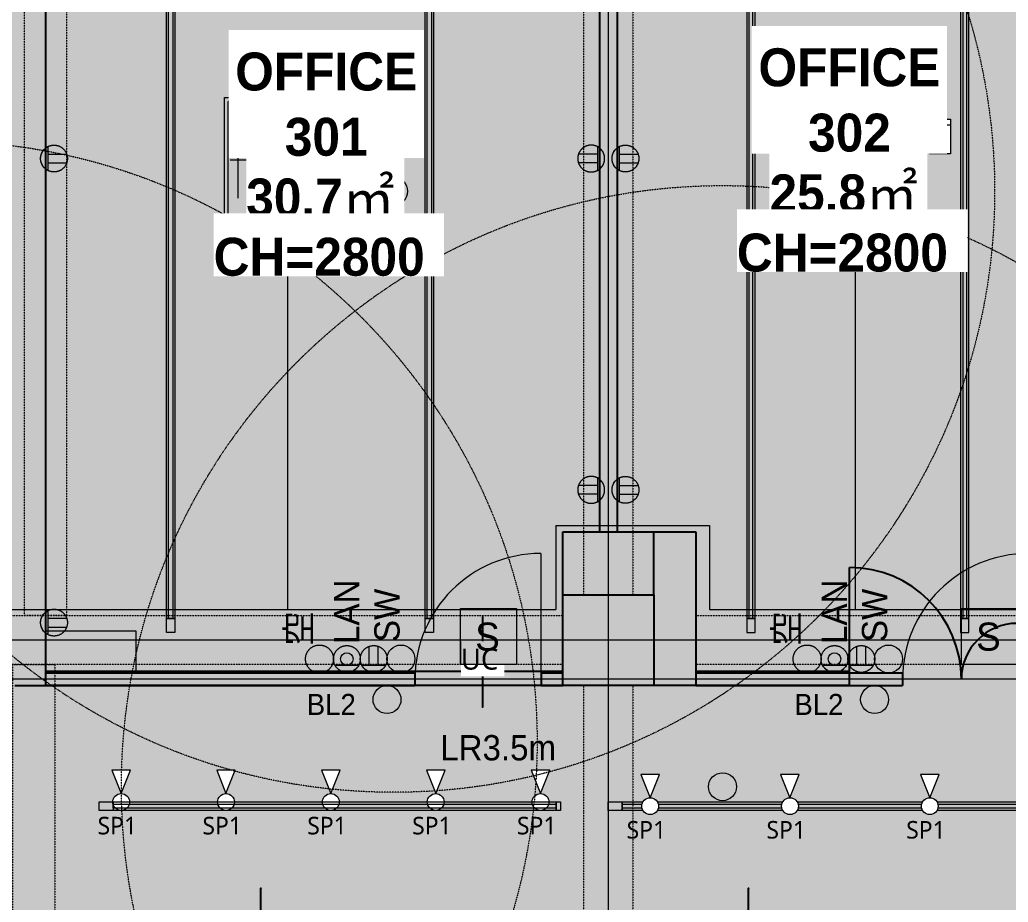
# Model space of a CAD drawing. Header units: millimetres. Extents: x -376000 to 292178, y -193032 to 188048.
# Drawn here: x -79139 to -72068, y 61974 to 68286 of the extents above; entities that cross this region are included whole.
import ezdxf

# ---------------------------------------------------------------- set-up
doc = ezdxf.new("R2010")
doc.units = ezdxf.units.MM
for name, pattern in [('VW-01 短破線', [2.116125, 1.058062, -1.058062]), ('ラインタイプ-1', [2.116531, 1.058062, -1.058469]), ('ラインタイプ-28', [1.058161, 0.705383, -0.352778]), ('ラインタイプ-6', [5.291531, 3.175, -1.058062, 0.352704, -0.705764])]:
    doc.linetypes.add(name, pattern=pattern)
for name, color, linetype, lineweight, true_color in [('02_0.25', 1, 'Continuous', 25, 0xff0000), ('04_0.10', 7, 'Continuous', 9, 0x0099ff), ('05_0.05点線', 9, 'ラインタイプ-28', 5, 0x808080), ('06一点鎖線', 7, 'ラインタイプ-6', 9, 0x9999ff), ('08_ハッチ・色', 7, 'Continuous', 5, 0x888888)]:
    doc.layers.add(name, color=color, linetype=linetype, lineweight=lineweight, true_color=true_color)
for name, color, linetype, lineweight in [('02_既存平面-内部建具・サッシ', 7, 'Continuous', 18), ('07_文字・記号', 7, 'Continuous', 9), ('_セキュリティー (2D)', 7, 'Continuous', 5), ('_塗（エリア） (2D)', 7, 'Continuous', 5), ('_塗（壁） (2D)', 7, 'Continuous', 5), ('_天井プロット (2D)', 7, 'Continuous', 5), ('_平面図(既存部) (2D)', 7, 'Continuous', 5), ('_平面図（新設） (2D)', 7, 'Continuous', 5), ('_文字・記号 (2D)', 7, 'Continuous', 5), ('_梁 (2D)', 7, 'Continuous', 5), ('_給排水ガス (2D)', 7, 'Continuous', 5), ('_解体部 (2D)', 7, 'Continuous', 5), ('一般', 7, 'Continuous', 5), ('天伏図', 7, 'Continuous', 5)]:
    doc.layers.add(name, color=color, linetype=linetype, lineweight=lineweight)
doc.styles.add('Yu Gothic UI (bold)', font='Yu Gothic UI.ttf')
doc.styles.add('Yu Gothic UI Semilight', font='Yu Gothic UI Semilight.ttf')
doc.styles.add('ＭＳ Ｐゴシック', font='MS PGothic.ttf')
doc.styles.add('ＭＳ Ｐゴシック (bold)', font='')
doc.styles.get('ＭＳ Ｐゴシック (bold)').set_extended_font_data('ＭＳ Ｐゴシック', bold=True)

# ---------------------------------------------------------------- blocks, each defined once
blk = doc.blocks.new('給排水ガス (2D)')
at = {"layer": '07_文字・記号', "color": 5, "lineweight": 18, "true_color": 0x0000ff}
for p, q in [((-77223.1, 66831.1), (-77223.1, 64068.2)), ((-73163.1, 66831.1), (-73163.1, 64068.2)), ((-75303.7, 64668.2), (-74203.7, 64668.2)), ((-75303.7, 64668.2), (-75303.7, 64068.2)), ((-74203.7, 64668.2), (-74203.7, 64068.2)), ((-81407.8, 64068.2), (-75303.7, 64068.2)), ((-74203.7, 64068.2), (-68403.7, 64068.2))]:
    blk.add_line(p, q, dxfattribs=at)
blk = doc.blocks.new('塗（エリア） (2D)')
at = {"layer": '08_ハッチ・色', "linetype": 'Continuous', "lineweight": 0, "true_color": 0xbbbbbb, "transparency": 33554559}
blk.add_hatch(color=9, dxfattribs=at).paths.add_polyline_path([(-82028.7, 71128.1), (-79028.7, 71128.1), (-79028.7, 65273.6), (-82028.7, 65273.6)])
at = {"layer": '08_ハッチ・色', "linetype": 'Continuous', "lineweight": 0, "true_color": 0x98d8ff, "transparency": 33554559}
for points in [[(-79028.7, 71073.6), (-74928.7, 71073.6), (-74928.7, 63568.6), (-79028.7, 63568.6)], [(-74928.7, 71073.6), (-71478.7, 71073.6), (-71478.7, 63568.6), (-74928.7, 63568.6)]]:
    blk.add_hatch(color=141, dxfattribs=at).paths.add_polyline_path(points)
at = {"layer": '08_ハッチ・色', "linetype": 'Continuous', "lineweight": 0, "true_color": 0xd9d2ae, "transparency": 33554559}
blk.add_hatch(color=9, dxfattribs=at).paths.add_polyline_path([(-80628.7, 63568.6), (-80628.7, 63568.6), (-80628.7, 65273.6), (-79028.7, 65273.6), (-79028.7, 63568.6), (-61391.2, 63568.6), (-61397.5, 67757), (-59260, 67757), (-59253.7, 65248.6), (-57028.7, 65248.6), (-57028.7, 65248.6), (-54053.7, 65248.6), (-54053.7, 63528.1), (-54028.7, 63528.1), (-54028.7, 61728.1), (-80628.7, 61728.1)])
at = {"layer": '08_ハッチ・色', "color": 253, "linetype": 'Continuous', "true_color": 0xaaaaaa}
for points in [[(-75253.7, 64173.6), (-74303.7, 64173.6), (-75253.7, 64623.6), (-74303.7, 64623.6)], [(-74303.7, 63523.6), (-74303.7, 64173.6), (-74603.7, 63523.6), (-74603.7, 64173.6)]]:
    blk.add_solid(points, dxfattribs=at)
blk = doc.blocks.new('塗（壁） (2D)')
at = {"layer": '02_0.25', "linetype": 'Continuous', "lineweight": 0, "true_color": 0xaaaaaa}
blk.add_hatch(color=253, dxfattribs=at).paths.add_polyline_path([(-75253.7, 64173.6), (-74603.7, 64173.6), (-74603.7, 63523.6), (-75253.7, 63523.6)])
at = {"layer": '08_ハッチ・色', "linetype": 'Continuous', "lineweight": 0, "true_color": 0xaaaaaa}
blk.add_hatch(color=253, dxfattribs=at).paths.add_polyline_path([(-79661.3, 71173.6), (-77828.7, 71173.6), (-77828.7, 70973.6), (-78953.7, 70973.6), (-78953.7, 63523.6), (-79173.7, 63523.6), (-79173.7, 70175.9), (-79661.3, 70803.6)])
at = {"layer": '08_ハッチ・色', "linetype": 'Continuous', "lineweight": 0}
blk.add_hatch(color=120, dxfattribs=at).paths.add_polyline_path([(-74991.2, 70523.6), (-74866.2, 70523.6), (-74866.2, 64623.6), (-74991.2, 64623.6)])
at = {"layer": '02_0.25', "flags": 128}
blk.add_lwpolyline([(-75253.7, 64173.6), (-74603.7, 64173.6), (-74603.7, 63523.6), (-75253.7, 63523.6)], close=True, dxfattribs=at)
at = {"layer": '08_ハッチ・色', "color": 141}
for points in [[(-76311.8, 63523.6), (-76311.8, 63613.6), (-78953.7, 63523.6), (-78953.7, 63613.6)], [(-75253.7, 63523.6), (-75253.7, 63613.6), (-75409.9, 63523.6), (-75409.9, 63613.6)], [(-72823.7, 63523.6), (-72823.7, 63613.6), (-74303.7, 63523.6), (-74303.7, 63613.6)]]:
    blk.add_solid(points, dxfattribs=at)
blk = doc.blocks.new('平面図(既存部) (2D)')
at = {"layer": '02_0.25'}
for p, q in [((-78953.728, 70973.559), (-78953.728, 65198.559)), ((-78953.728, 65198.559), (-78953.728, 63523.559)), ((-75253.728, 64173.559), (-75253.728, 64623.559)), ((-75253.728, 64623.559), (-74303.728, 64623.559)), ((-74303.728, 64623.559), (-74303.728, 63523.559)), ((-75253.342, 63523.559), (-75253.728, 64173.559)), ((-75253.728, 64173.559), (-74603.728, 64173.559)), ((-74603.728, 64173.559), (-74603.728, 63523.559)), ((-79173.728, 63523.559), (-78953.728, 63523.559)), ((-74603.728, 63523.559), (-75253.342, 63523.559)), ((-74303.728, 63523.559), (-74603.728, 63523.559))]:
    blk.add_line(p, q, dxfattribs=at)
at = {"layer": '06一点鎖線'}
for p, q in [((-74928.728, 72925.18), (-74928.728, 54925.18)), ((-50528.728, 63848.559), (-85528.728, 63848.559)), ((-50528.728, 63568.559), (-85528.728, 63568.559))]:
    blk.add_line(p, q, dxfattribs=at)
blk = doc.blocks.new('解体部 (2D)')
at = {"layer": '02_0.25'}
for p, q in [((-73203.342, 63568.559), (-73203.342, 64368.559)), ((-75253.342, 63623.559), (-78953.728, 63623.559)), ((-73203.342, 63623.559), (-74303.728, 63623.559)), ((-73203.342, 63523.559), (-73203.342, 63623.559)), ((-75253.342, 63523.559), (-78953.728, 63523.559)), ((-73203.342, 63523.559), (-74303.728, 63523.559))]:
    blk.add_line(p, q, dxfattribs=at)
for centre, radius, start, end in [((-73203.342, 63568.559), 800, 0, 90), ((-72003.342, 63568.559), 400, 90, 180)]:
    blk.add_arc(centre, radius, start, end, dxfattribs=at)
blk = doc.blocks.new('グループ-459')
at = {"layer": '04_0.10'}
blk.add_line((-75411.8, 64468.6), (-75411.8, 63568.6), dxfattribs=at)
blk.add_arc((-75411.8, 63568.6), 900, 90, 180, dxfattribs=at)
blk = doc.blocks.new('グループ-460')
at = {"layer": '04_0.10'}
blk.add_line((-71923.7, 64468.6), (-71923.7, 63568.6), dxfattribs=at)
blk.add_arc((-71923.7, 63568.6), 900, 90, 180, dxfattribs=at)
blk = doc.blocks.new('平面図（新設） (2D)')
at = {"layer": '02_0.25'}
for p, q in [((-74991.228, 70523.559), (-74991.228, 64623.559)), ((-74866.228, 70523.559), (-74866.228, 64623.559)), ((-75253.728, 64623.559), (-74303.728, 64623.559)), ((-74603.342, 64173.559), (-74603.342, 64623.559)), ((-74303.728, 64623.559), (-74303.728, 63523.559)), ((-78953.728, 63613.559), (-76311.802, 63613.559)), ((-76311.802, 63613.559), (-76311.802, 63523.559)), ((-75409.875, 63613.559), (-75253.728, 63613.559)), ((-75409.875, 63613.559), (-75409.875, 63523.559)), ((-74303.728, 63613.559), (-72823.728, 63613.559)), ((-72823.728, 63613.559), (-72823.728, 63523.559)), ((-78953.728, 63523.559), (-76311.802, 63523.559)), ((-75409.875, 63523.559), (-75253.728, 63523.559)), ((-74303.728, 63523.559), (-74603.728, 63523.559)), ((-74303.728, 63523.559), (-72823.728, 63523.559))]:
    blk.add_line(p, q, dxfattribs=at)
at = {"layer": '04_0.10'}
for name in ['グループ-459', 'グループ-460']:
    blk.add_blockref(name, (0, 0), dxfattribs=at)
blk = doc.blocks.new('LR4m')
at = {"layer": '07_文字・記号', "color": 160, "linetype": 'Continuous', "lineweight": 5, "true_color": 0x003dff, "transparency": 33554687, "flags": 128}
for points in [[(47.5, 4945), (47.5, 5045), (107.5, 5045), (107.5, 4945)], [(47.5, -1690), (47.5, 4945), (107.5, 4945), (107.5, -1690)], [(62.5, -1690), (62.5, 4945), (92.5, 4945), (92.5, -1690)], [(47.5, -1720), (47.5, -1690), (107.5, -1690), (107.5, -1720)]]:
    blk.add_lwpolyline(points, close=True, dxfattribs=at)
at = {"layer": '07_文字・記号', "color": 160, "true_color": 0x003dff, "insert": (257.4, -1275), "char_height": 180.91, "attachment_point": 5, "rotation": 90, "line_spacing_factor": 1.007907, "style": 'ＭＳ Ｐゴシック'}
blk.add_mtext('LR7.0m', dxfattribs=at)
blk = doc.blocks.new('2口コンセント')
at = {"layer": '07_文字・記号', "linetype": 'Continuous', "lineweight": 0, "true_color": 0x63c3ff}
blk.add_hatch(color=151, dxfattribs=at).paths.add_polyline_path([(96, 0), (95.8, -6.4), (95.2, -12.6), (94.2, -18.8), (92.8, -24.9), (91, -30.8), (88.8, -36.6), (86.2, -42.4), (83.1, -48), (79.8, -53.4), (76.1, -58.5), (72.2, -63.4), (67.9, -67.9), (63.4, -72.2), (58.5, -76.1), (53.4, -79.8), (48, -83.1), (42.4, -86.2), (36.6, -88.8), (30.8, -91), (24.9, -92.8), (18.8, -94.2), (12.6, -95.2), (6.4, -95.8), (0, -96), (-6.4, -95.8), (-12.6, -95.2), (-18.8, -94.2), (-24.9, -92.8), (-30.8, -91), (-36.6, -88.8), (-42.4, -86.2), (-48, -83.1), (-53.4, -79.8), (-58.5, -76.1), (-63.4, -72.2), (-67.9, -67.9), (-72.2, -63.4), (-76.1, -58.5), (-79.8, -53.4), (-83.1, -48), (-86.2, -42.4), (-88.8, -36.6), (-91, -30.8), (-92.8, -24.9), (-94.2, -18.8), (-95.2, -12.6), (-95.8, -6.4), (-96, 0), (-95.8, 6.4), (-95.2, 12.6), (-94.2, 18.8), (-92.8, 24.9), (-91, 30.8), (-88.8, 36.6), (-86.2, 42.4), (-83.1, 48), (-79.8, 53.4), (-76.1, 58.5), (-72.2, 63.4), (-67.9, 67.9), (-63.4, 72.2), (-58.5, 76.1), (-53.4, 79.8), (-48, 83.1), (-42.4, 86.2), (-36.6, 88.8), (-30.8, 91), (-24.9, 92.8), (-18.8, 94.2), (-12.6, 95.2), (-6.4, 95.8), (0, 96), (6.4, 95.8), (12.6, 95.2), (18.8, 94.2), (24.9, 92.8), (30.8, 91), (36.6, 88.8), (42.4, 86.2), (48, 83.1), (53.4, 79.8), (58.5, 76.1), (63.4, 72.2), (67.9, 67.9), (72.2, 63.4), (76.1, 58.5), (79.8, 53.4), (83.1, 48), (86.2, 42.4), (88.8, 36.6), (91, 30.8), (92.8, 24.9), (94.2, 18.8), (95.2, 12.6), (95.8, 6.4)])
at = {"layer": '07_文字・記号', "linetype": 'Continuous', "lineweight": 0}
h = blk.add_hatch(color=7, dxfattribs=at)
edge = h.paths.add_edge_path()
edge.add_arc((0, 0), 96, 27.81814, 90)
edge.add_arc((0, 0), 96, 90, 152.18186)
edge.add_line((-84.9, 44.8), (84.9, 44.8))
at = {"layer": '07_文字・記号', "color": 7, "linetype": 'Continuous', "lineweight": 5}
for p, q in [((-32, 44.8), (-32, -90.5)), ((32, 44.8), (32, -90.5))]:
    blk.add_line(p, q, dxfattribs=at)
at = {"layer": '07_文字・記号', "color": 7, "linetype": 'Continuous', "lineweight": 5, "flags": 128}
blk.add_lwpolyline([(84.9, 44.8, 0.278179), (0, 96, 0.278179), (-84.9, 44.8), (84.9, 44.8)], format="xyb", close=True, dxfattribs=at)
at = {"layer": '07_文字・記号', "color": 7, "linetype": 'Continuous', "lineweight": 5}
blk.add_open_spline([(96, 0), (96, -25.7), (70.3, -70.3), (25.7, -96), (-25.7, -96), (-70.3, -70.3), (-96, -25.7), (-96, 25.7), (-70.3, 70.3), (-25.7, 96), (25.7, 96), (70.3, 70.3), (96, 25.7), (96, 0)], degree=2, dxfattribs=at)
blk = doc.blocks.new('新規分電盤')
at = {"layer": '07_文字・記号', "linetype": 'Continuous', "lineweight": 0, "transparency": 33554687}
blk.add_hatch(color=140, dxfattribs=at).paths.add_polyline_path([(-325, 150), (325, 150), (325, -150), (-325, -150)])
at = {"layer": '07_文字・記号', "color": 7, "linetype": 'Continuous', "lineweight": 5, "transparency": 33554687, "flags": 128}
blk.add_lwpolyline([(-325, 150), (325, 150), (325, -150), (-325, -150)], close=True, dxfattribs=at)
at = {"layer": '07_文字・記号', "color": 7, "linetype": 'Continuous', "lineweight": 5, "transparency": 33554687}
blk.add_solid([(325, -150), (325, 150), (-325, -150)], dxfattribs=at)
blk = doc.blocks.new('グループ-1184')
at = {"color": 255}
blk.add_wipeout([(66.7, 218.4), (-66.7, 218.4), (0, 51.7)], dxfattribs=at).dxf.layer = '07_文字・記号'
at = {"layer": '07_文字・記号', "color": 160, "true_color": 0x003dff, "flags": 128}
blk.add_lwpolyline([(66.7, 218.4), (-66.7, 218.4), (0, 51.7)], close=True, dxfattribs=at)
at = {"color": 255}
blk.add_wipeout([(37.7, -54.9), (33, -58.4), (27.9, -61.4), (22.5, -63.9), (17, -65.8), (11.3, -67.2), (5.4, -68), (-0.4, -68.3), (-6.3, -68), (-12.1, -67), (-17.8, -65.6), (-23.4, -63.5), (-28.7, -61), (-33.7, -57.9), (-38.4, -54.4), (-42.7, -50.4), (-46.7, -46), (-50.1, -41.2), (-53.1, -36.2), (-55.6, -30.8), (-57.5, -25.3), (-58.9, -19.6), (-59.8, -13.7), (-60, -7.8), (-59.7, -2), (-58.8, 3.9), (-57.3, 9.6), (-55.3, 15.1), (-52.7, 20.4), (-49.6, 25.4), (-46.1, 30.1), (-42.1, 34.5), (-37.7, 38.4), (-33, 41.8), (-27.9, 44.8), (-22.5, 47.3), (-17, 49.3), (-11.3, 50.6), (-5.4, 51.5), (0.4, 51.7), (6.3, 51.4), (12.1, 50.5), (17.8, 49), (23.4, 47), (28.7, 44.4), (33.7, 41.4), (38.4, 37.8), (42.7, 33.8), (46.7, 29.4), (50.1, 24.7), (53.1, 19.6), (55.6, 14.3), (57.5, 8.7), (58.9, 3), (59.8, -2.8), (60, -8.7), (59.7, -14.6), (58.8, -20.4), (57.3, -26.1), (55.3, -31.7), (52.7, -37), (49.6, -42), (46.1, -46.7), (42.1, -51)], dxfattribs=at).dxf.layer = '07_文字・記号'
at = {"layer": '07_文字・記号', "color": 160, "true_color": 0x003dff}
blk.add_circle((0, -8.3), 60, dxfattribs=at)
blk = doc.blocks.new('照明(スポット)-1')
at = {"layer": '07_文字・記号', "color": 160, "true_color": 0x003dff}
blk.add_blockref('グループ-1184', (0, 0), dxfattribs=at)
at = {"layer": '07_文字・記号', "color": 160, "true_color": 0x003dff, "transparency": 33554687, "insert": (-168.5, -114.5), "char_height": 125.63, "attachment_point": 1, "line_spacing_factor": 1.03018, "style": 'Yu Gothic UI (bold)'}
blk.add_mtext('SP1', dxfattribs=at)
blk = doc.blocks.new('グループ-1166')
at = {"layer": '07_文字・記号', "linetype": 'Continuous', "lineweight": 0, "true_color": 0x02abea}
blk.add_hatch(color=140, dxfattribs=at).paths.add_polyline_path([(-450, 450), (450, 450), (450, -450), (-450, -450)])
at = {"layer": '07_文字・記号'}
for p, q in [((409.7, 427.5), (-409.7, 427.5)), ((-427.7, 409.5), (-427.7, -409.5)), ((270.1, 355.5), (-270.1, 355.5)), ((0, -409.5), (0, 409.5)), ((427.7, -409.5), (427.7, 409.5)), ((-355.6, 270), (-355.6, -270)), ((355.6, 270), (355.6, -270)), ((409.7, 0), (-409.7, 0)), ((270.1, -355.5), (-270.1, -355.5)), ((409.7, -427.5), (-409.7, -427.5))]:
    blk.add_line(p, q, dxfattribs=at)
at = {"layer": '07_文字・記号', "flags": 128}
blk.add_lwpolyline([(-450, 450), (450, 450), (450, -450), (-450, -450)], close=True, dxfattribs=at)
for points in [[(-409.7, 427.5, 0.198861), (-422.4, 422.3, 0.198934), (-427.7, 409.5)], [(-409.7, 427.5, 0.414132), (-427.7, 409.5), (-427.7, -409.5)], [(427.7, 409.5, 0.414296), (409.7, 427.5), (-409.7, 427.5)], [(427.7, 409.5, 0.198964), (422.4, 422.3, 0.198891), (409.7, 427.5)], [(409.7, -427.5, 0.414132), (427.7, -409.5), (427.7, 409.5)], [(-427.7, -409.5, 0.198964), (-422.4, -422.3, 0.198891), (-409.7, -427.5)], [(-427.7, -409.5, 0.198964), (-422.4, -422.3, 0.198891), (-409.7, -427.5)], [(-427.7, -409.5, 0.414296), (-409.7, -427.5), (409.7, -427.5)], [(409.7, -427.5, 0.198861), (422.4, -422.3, 0.198934), (427.7, -409.5)]]:
    blk.add_lwpolyline(points, format="xyb", dxfattribs=at)
at = {"layer": '07_文字・記号', "insert": (0, 237.6), "char_height": 1.51, "attachment_point": 2, "line_spacing_factor": 0.99804, "style": 'ＭＳ Ｐゴシック'}
blk.add_mtext('AC', dxfattribs=at)
blk = doc.blocks.new('シンボル-5')
at = {"layer": '07_文字・記号'}
blk.add_blockref('グループ-1166', (0, 0), dxfattribs=at)
blk = doc.blocks.new('グループ-1201')
at = {"color": 255, "linetype": 'Continuous', "lineweight": 5}
blk.add_wipeout([(-76560.6, 67576.1), (-76410.6, 67576.1), (-76410.6, 67326.1), (-76560.6, 67326.1)], dxfattribs=at).dxf.layer = '天伏図'
at = {"layer": '天伏図', "color": 82, "linetype": 'Continuous', "lineweight": 5, "true_color": 0x1ade00}
blk.add_line((-76560.6, 67535), (-76410.6, 67535), dxfattribs=at)
at = {"layer": '天伏図', "color": 82, "linetype": 'Continuous', "lineweight": 5, "true_color": 0x1ade00, "flags": 128}
blk.add_lwpolyline([(-76560.6, 67576.1), (-76410.6, 67576.1), (-76410.6, 67326.1), (-76560.6, 67326.1)], close=True, dxfattribs=at)
at = {"layer": '天伏図', "color": 82, "true_color": 0x1ade00, "insert": (-76536.6, 67494.7), "char_height": 120.6, "attachment_point": 1, "line_spacing_factor": 1.006145, "style": 'ＭＳ Ｐゴシック'}
blk.add_mtext('S', dxfattribs=at)
blk = doc.blocks.new('グループ-1202')
at = {"color": 255, "linetype": 'Continuous', "lineweight": 5}
blk.add_wipeout([(-72630.9, 67576.1), (-72480.9, 67576.1), (-72480.9, 67326.1), (-72630.9, 67326.1)], dxfattribs=at).dxf.layer = '天伏図'
at = {"layer": '天伏図', "color": 82, "linetype": 'Continuous', "lineweight": 5, "true_color": 0x1ade00}
blk.add_line((-72630.9, 67535), (-72480.9, 67535), dxfattribs=at)
at = {"layer": '天伏図', "color": 82, "linetype": 'Continuous', "lineweight": 5, "true_color": 0x1ade00, "flags": 128}
blk.add_lwpolyline([(-72630.9, 67576.1), (-72480.9, 67576.1), (-72480.9, 67326.1), (-72630.9, 67326.1)], close=True, dxfattribs=at)
at = {"layer": '天伏図', "color": 82, "true_color": 0x1ade00, "insert": (-72606.9, 67494.7), "char_height": 120.6, "attachment_point": 1, "line_spacing_factor": 1.006145, "style": 'ＭＳ Ｐゴシック'}
blk.add_mtext('S', dxfattribs=at)
blk = doc.blocks.new('グループ-1292')
at = {"layer": '07_文字・記号', "linetype": 'Continuous', "lineweight": 0, "true_color": 0x63c3ff}
blk.add_hatch(color=151, dxfattribs=at).paths.add_polyline_path([(-73214.7, 63713.6), (-73214.9, 63719.9), (-73215.5, 63726.2), (-73216.5, 63732.4), (-73217.9, 63738.4), (-73219.8, 63744.4), (-73222, 63750.2), (-73224.6, 63755.9), (-73227.6, 63761.6), (-73231, 63767), (-73234.6, 63772.1), (-73238.6, 63776.9), (-73242.8, 63781.5), (-73247.3, 63785.7), (-73252.2, 63789.7), (-73257.3, 63793.3), (-73262.7, 63796.7), (-73268.4, 63799.7), (-73274.1, 63802.3), (-73279.9, 63804.5), (-73285.9, 63806.3), (-73291.9, 63807.8), (-73298.1, 63808.8), (-73304.4, 63809.4), (-73310.7, 63809.6), (-73317.1, 63809.4), (-73323.4, 63808.8), (-73329.5, 63807.8), (-73335.6, 63806.3), (-73341.5, 63804.5), (-73347.4, 63802.3), (-73353.1, 63799.7), (-73358.7, 63796.7), (-73364.2, 63793.3), (-73369.3, 63789.7), (-73374.1, 63785.7), (-73378.7, 63781.5), (-73382.9, 63776.9), (-73386.8, 63772.1), (-73390.5, 63767), (-73393.9, 63761.6), (-73396.9, 63755.9), (-73399.5, 63750.2), (-73401.7, 63744.4), (-73403.5, 63738.4), (-73404.9, 63732.4), (-73405.9, 63726.2), (-73406.5, 63719.9), (-73406.7, 63713.6), (-73406.5, 63707.2), (-73405.9, 63700.9), (-73404.9, 63694.8), (-73403.5, 63688.7), (-73401.7, 63682.8), (-73399.5, 63676.9), (-73396.9, 63671.2), (-73393.9, 63665.6), (-73390.5, 63660.1), (-73386.8, 63655), (-73382.9, 63650.2), (-73378.7, 63645.6), (-73374.1, 63641.4), (-73369.3, 63637.4), (-73364.2, 63633.8), (-73358.7, 63630.4), (-73353.1, 63627.4), (-73347.4, 63624.8), (-73341.5, 63622.6), (-73335.6, 63620.8), (-73329.5, 63619.4), (-73323.4, 63618.4), (-73317.1, 63617.8), (-73310.7, 63617.6), (-73304.4, 63617.8), (-73298.1, 63618.4), (-73291.9, 63619.4), (-73285.9, 63620.8), (-73279.9, 63622.6), (-73274.1, 63624.8), (-73268.4, 63627.4), (-73262.7, 63630.4), (-73257.3, 63633.8), (-73252.2, 63637.4), (-73247.3, 63641.4), (-73242.8, 63645.6), (-73238.6, 63650.2), (-73234.6, 63655), (-73231, 63660.1), (-73227.6, 63665.6), (-73224.6, 63671.2), (-73222, 63676.9), (-73219.8, 63682.8), (-73217.9, 63688.7), (-73216.5, 63694.8), (-73215.5, 63700.9), (-73214.9, 63707.2)])
at = {"layer": '07_文字・記号', "linetype": 'Continuous', "lineweight": 0}
h = blk.add_hatch(color=7, dxfattribs=at)
edge = h.paths.add_edge_path()
edge.add_arc((-73310.7, 63713.6), 96, 270, 332.18186, ccw=False)
edge.add_arc((-73310.7, 63713.6), 96, 207.81814, 270, ccw=False)
edge.add_line((-73395.6, 63668.8), (-73225.8, 63668.8))
at = {"layer": '07_文字・記号', "color": 7, "linetype": 'Continuous', "lineweight": 5, "flags": 128}
blk.add_lwpolyline([(-73225.8, 63668.8, -0.278179), (-73310.7, 63617.6, -0.278179), (-73395.6, 63668.8), (-73225.8, 63668.8)], format="xyb", close=True, dxfattribs=at)
at = {"layer": '07_文字・記号', "color": 7, "linetype": 'Continuous', "lineweight": 5, "transparency": 33554687}
blk.add_circle((-73310.7, 63713.6), 44.8, dxfattribs=at)
at = {"layer": '07_文字・記号', "color": 7, "linetype": 'Continuous', "lineweight": 5}
blk.add_open_spline([(-73214.7, 63713.6), (-73214.7, 63739.3), (-73240.5, 63783.8), (-73285, 63809.6), (-73336.5, 63809.6), (-73381, 63783.8), (-73406.7, 63739.3), (-73406.7, 63687.8), (-73381, 63643.3), (-73336.5, 63617.6), (-73285, 63617.6), (-73240.5, 63643.3), (-73214.7, 63687.8), (-73214.7, 63713.6)], degree=2, dxfattribs=at)
at = {"layer": '一般', "color": 7, "transparency": 33554687, "insert": (-73403.2, 63821.1), "char_height": 180.91, "attachment_point": 1, "rotation": 90, "line_spacing_factor": 1.007907, "style": 'ＭＳ Ｐゴシック'}
blk.add_mtext('LAN', dxfattribs=at)
blk = doc.blocks.new('グループ-1293')
at = {"layer": '07_文字・記号', "linetype": 'Continuous', "lineweight": 0, "true_color": 0x63c3ff}
blk.add_hatch(color=151, dxfattribs=at).paths.add_polyline_path([(-73406.7, 63713.6), (-73406.9, 63720.2), (-73407.6, 63726.7), (-73408.6, 63733.2), (-73410.1, 63739.5), (-73412, 63745.7), (-73414.3, 63751.7), (-73417, 63757.7), (-73420.1, 63763.6), (-73423.6, 63769.2), (-73427.4, 63774.5), (-73431.6, 63779.6), (-73436, 63784.3), (-73440.7, 63788.7), (-73445.7, 63792.9), (-73451.1, 63796.7), (-73456.7, 63800.2), (-73462.6, 63803.3), (-73468.6, 63806), (-73474.6, 63808.3), (-73480.8, 63810.2), (-73487.1, 63811.7), (-73493.6, 63812.7), (-73500.1, 63813.3), (-73506.7, 63813.6), (-73513.4, 63813.3), (-73519.9, 63812.7), (-73526.3, 63811.7), (-73532.6, 63810.2), (-73538.8, 63808.3), (-73544.9, 63806), (-73550.9, 63803.3), (-73556.7, 63800.2), (-73562.4, 63796.7), (-73567.7, 63792.9), (-73572.8, 63788.7), (-73577.5, 63784.3), (-73581.9, 63779.6), (-73586, 63774.5), (-73589.8, 63769.2), (-73593.3, 63763.6), (-73596.5, 63757.7), (-73599.2, 63751.7), (-73601.5, 63745.7), (-73603.4, 63739.5), (-73604.8, 63733.2), (-73605.9, 63726.7), (-73606.5, 63720.2), (-73606.7, 63713.6), (-73606.5, 63706.9), (-73605.9, 63700.4), (-73604.8, 63694), (-73603.4, 63687.7), (-73601.5, 63681.5), (-73599.2, 63675.4), (-73596.5, 63669.4), (-73593.3, 63663.6), (-73589.8, 63657.9), (-73586, 63652.6), (-73581.9, 63647.5), (-73577.5, 63642.8), (-73572.8, 63638.4), (-73567.7, 63634.3), (-73562.4, 63630.5), (-73556.7, 63627), (-73550.9, 63623.8), (-73544.9, 63621.1), (-73538.8, 63618.8), (-73532.6, 63616.9), (-73526.3, 63615.4), (-73519.9, 63614.4), (-73513.4, 63613.8), (-73506.7, 63613.6), (-73500.1, 63613.8), (-73493.6, 63614.4), (-73487.1, 63615.4), (-73480.8, 63616.9), (-73474.6, 63618.8), (-73468.6, 63621.1), (-73462.6, 63623.8), (-73456.7, 63627), (-73451.1, 63630.5), (-73445.7, 63634.3), (-73440.7, 63638.4), (-73436, 63642.8), (-73431.6, 63647.5), (-73427.4, 63652.6), (-73423.6, 63657.9), (-73420.1, 63663.6), (-73417, 63669.4), (-73414.3, 63675.4), (-73412, 63681.5), (-73410.1, 63687.7), (-73408.6, 63694), (-73407.6, 63700.4), (-73406.9, 63706.9)])
at = {"layer": '07_文字・記号', "color": 7, "lineweight": 5}
blk.add_open_spline([(-73406.7, 63713.6), (-73406.7, 63740.4), (-73433.5, 63786.8), (-73479.9, 63813.6), (-73533.5, 63813.6), (-73579.9, 63786.8), (-73606.7, 63740.4), (-73606.7, 63686.8), (-73579.9, 63640.4), (-73533.5, 63613.6), (-73479.9, 63613.6), (-73433.5, 63640.4), (-73406.7, 63686.8), (-73406.7, 63713.6)], degree=2, dxfattribs=at)
at = {"layer": '一般', "color": 7, "transparency": 33554687, "insert": (-73745.7, 63808.6), "char_height": 180.9, "attachment_point": 1, "rotation": 90, "line_spacing_factor": 1.007907, "style": 'ＭＳ Ｐゴシック'}
blk.add_mtext('空', dxfattribs=at)
blk = doc.blocks.new('グループ-1294')
at = {"layer": '07_文字・記号', "linetype": 'Continuous', "lineweight": 0, "true_color": 0x63c3ff}
blk.add_hatch(color=151, dxfattribs=at).paths.add_polyline_path([(-76702.8, 63713.6), (-76703, 63719.9), (-76703.6, 63726.2), (-76704.6, 63732.4), (-76706, 63738.4), (-76707.8, 63744.4), (-76710, 63750.2), (-76712.7, 63755.9), (-76715.7, 63761.6), (-76719, 63767), (-76722.7, 63772.1), (-76726.6, 63776.9), (-76730.9, 63781.5), (-76735.4, 63785.7), (-76740.3, 63789.7), (-76745.4, 63793.3), (-76750.8, 63796.7), (-76756.4, 63799.7), (-76762.2, 63802.3), (-76768, 63804.5), (-76773.9, 63806.3), (-76780, 63807.8), (-76786.2, 63808.8), (-76792.4, 63809.4), (-76798.8, 63809.6), (-76805.2, 63809.4), (-76811.4, 63808.8), (-76817.6, 63807.8), (-76823.7, 63806.3), (-76829.6, 63804.5), (-76835.4, 63802.3), (-76841.2, 63799.7), (-76846.8, 63796.7), (-76852.2, 63793.3), (-76857.4, 63789.7), (-76862.2, 63785.7), (-76866.7, 63781.5), (-76871, 63776.9), (-76874.9, 63772.1), (-76878.6, 63767), (-76881.9, 63761.6), (-76885, 63755.9), (-76887.6, 63750.2), (-76889.8, 63744.4), (-76891.6, 63738.4), (-76893, 63732.4), (-76894, 63726.2), (-76894.6, 63719.9), (-76894.8, 63713.6), (-76894.6, 63707.2), (-76894, 63700.9), (-76893, 63694.8), (-76891.6, 63688.7), (-76889.8, 63682.8), (-76887.6, 63676.9), (-76885, 63671.2), (-76881.9, 63665.6), (-76878.6, 63660.1), (-76874.9, 63655), (-76871, 63650.2), (-76866.7, 63645.6), (-76862.2, 63641.4), (-76857.4, 63637.4), (-76852.2, 63633.8), (-76846.8, 63630.4), (-76841.2, 63627.4), (-76835.4, 63624.8), (-76829.6, 63622.6), (-76823.7, 63620.8), (-76817.6, 63619.4), (-76811.4, 63618.4), (-76805.2, 63617.8), (-76798.8, 63617.6), (-76792.4, 63617.8), (-76786.2, 63618.4), (-76780, 63619.4), (-76773.9, 63620.8), (-76768, 63622.6), (-76762.2, 63624.8), (-76756.4, 63627.4), (-76750.8, 63630.4), (-76745.4, 63633.8), (-76740.3, 63637.4), (-76735.4, 63641.4), (-76730.9, 63645.6), (-76726.6, 63650.2), (-76722.7, 63655), (-76719, 63660.1), (-76715.7, 63665.6), (-76712.7, 63671.2), (-76710, 63676.9), (-76707.8, 63682.8), (-76706, 63688.7), (-76704.6, 63694.8), (-76703.6, 63700.9), (-76703, 63707.2)])
at = {"layer": '07_文字・記号', "linetype": 'Continuous', "lineweight": 0}
h = blk.add_hatch(color=7, dxfattribs=at)
edge = h.paths.add_edge_path()
edge.add_arc((-76798.8, 63713.6), 96, 270, 332.18186, ccw=False)
edge.add_arc((-76798.8, 63713.6), 96, 207.81814, 270, ccw=False)
edge.add_line((-76883.7, 63668.8), (-76713.9, 63668.8))
at = {"layer": '07_文字・記号', "color": 7, "linetype": 'Continuous', "lineweight": 5, "flags": 128}
blk.add_lwpolyline([(-76713.9, 63668.8, -0.278179), (-76798.8, 63617.6, -0.278179), (-76883.7, 63668.8), (-76713.9, 63668.8)], format="xyb", close=True, dxfattribs=at)
at = {"layer": '07_文字・記号', "color": 7, "linetype": 'Continuous', "lineweight": 5, "transparency": 33554687}
blk.add_circle((-76798.8, 63713.6), 44.8, dxfattribs=at)
at = {"layer": '07_文字・記号', "color": 7, "linetype": 'Continuous', "lineweight": 5}
blk.add_open_spline([(-76702.8, 63713.6), (-76702.8, 63739.3), (-76728.5, 63783.8), (-76773.1, 63809.6), (-76824.5, 63809.6), (-76869.1, 63783.8), (-76894.8, 63739.3), (-76894.8, 63687.8), (-76869.1, 63643.3), (-76824.5, 63617.6), (-76773.1, 63617.6), (-76728.5, 63643.3), (-76702.8, 63687.8), (-76702.8, 63713.6)], degree=2, dxfattribs=at)
at = {"layer": '一般', "color": 7, "transparency": 33554687, "insert": (-76891.3, 63821.1), "char_height": 180.91, "attachment_point": 1, "rotation": 90, "line_spacing_factor": 1.007907, "style": 'ＭＳ Ｐゴシック'}
blk.add_mtext('LAN', dxfattribs=at)
blk = doc.blocks.new('グループ-1295')
at = {"layer": '07_文字・記号', "linetype": 'Continuous', "lineweight": 0, "true_color": 0x63c3ff}
blk.add_hatch(color=151, dxfattribs=at).paths.add_polyline_path([(-76894.8, 63713.6), (-76895, 63720.2), (-76895.6, 63726.7), (-76896.7, 63733.2), (-76898.2, 63739.5), (-76900, 63745.7), (-76902.3, 63751.7), (-76905.1, 63757.7), (-76908.2, 63763.6), (-76911.7, 63769.2), (-76915.5, 63774.5), (-76919.6, 63779.6), (-76924.1, 63784.3), (-76928.8, 63788.7), (-76933.8, 63792.9), (-76939.2, 63796.7), (-76944.8, 63800.2), (-76950.7, 63803.3), (-76956.6, 63806), (-76962.7, 63808.3), (-76968.9, 63810.2), (-76975.2, 63811.7), (-76981.6, 63812.7), (-76988.2, 63813.3), (-76994.8, 63813.6), (-77001.4, 63813.3), (-77008, 63812.7), (-77014.4, 63811.7), (-77020.7, 63810.2), (-77026.9, 63808.3), (-77033, 63806), (-77038.9, 63803.3), (-77044.8, 63800.2), (-77050.5, 63796.7), (-77055.8, 63792.9), (-77060.8, 63788.7), (-77065.6, 63784.3), (-77070, 63779.6), (-77074.1, 63774.5), (-77077.9, 63769.2), (-77081.4, 63763.6), (-77084.5, 63757.7), (-77087.3, 63751.7), (-77089.6, 63745.7), (-77091.5, 63739.5), (-77092.9, 63733.2), (-77094, 63726.7), (-77094.6, 63720.2), (-77094.8, 63713.6), (-77094.6, 63706.9), (-77094, 63700.4), (-77092.9, 63694), (-77091.5, 63687.7), (-77089.6, 63681.5), (-77087.3, 63675.4), (-77084.5, 63669.4), (-77081.4, 63663.6), (-77077.9, 63657.9), (-77074.1, 63652.6), (-77070, 63647.5), (-77065.6, 63642.8), (-77060.8, 63638.4), (-77055.8, 63634.3), (-77050.5, 63630.5), (-77044.8, 63627), (-77038.9, 63623.8), (-77033, 63621.1), (-77026.9, 63618.8), (-77020.7, 63616.9), (-77014.4, 63615.4), (-77008, 63614.4), (-77001.4, 63613.8), (-76994.8, 63613.6), (-76988.2, 63613.8), (-76981.6, 63614.4), (-76975.2, 63615.4), (-76968.9, 63616.9), (-76962.7, 63618.8), (-76956.6, 63621.1), (-76950.7, 63623.8), (-76944.8, 63627), (-76939.2, 63630.5), (-76933.8, 63634.3), (-76928.8, 63638.4), (-76924.1, 63642.8), (-76919.6, 63647.5), (-76915.5, 63652.6), (-76911.7, 63657.9), (-76908.2, 63663.6), (-76905.1, 63669.4), (-76902.3, 63675.4), (-76900, 63681.5), (-76898.2, 63687.7), (-76896.7, 63694), (-76895.6, 63700.4), (-76895, 63706.9)])
at = {"layer": '07_文字・記号', "color": 7, "lineweight": 5}
blk.add_open_spline([(-76894.8, 63713.6), (-76894.8, 63740.4), (-76921.6, 63786.8), (-76968, 63813.6), (-77021.6, 63813.6), (-77068, 63786.8), (-77094.8, 63740.4), (-77094.8, 63686.8), (-77068, 63640.4), (-77021.6, 63613.6), (-76968, 63613.6), (-76921.6, 63640.4), (-76894.8, 63686.8), (-76894.8, 63713.6)], degree=2, dxfattribs=at)
at = {"layer": '一般', "color": 7, "transparency": 33554687, "insert": (-77233.8, 63808.6), "char_height": 180.9, "attachment_point": 1, "rotation": 90, "line_spacing_factor": 1.007907, "style": 'ＭＳ Ｐゴシック'}
blk.add_mtext('空', dxfattribs=at)
blk = doc.blocks.new('シンボル-17')
at = {"layer": '07_文字・記号', "color": 160, "linetype": 'Continuous', "lineweight": 5, "true_color": 0x003dff, "transparency": 33554687, "flags": 128}
for points in [[(1619.8, -298.2), (-1649.8, -298.2), (-1649.8, -238.2), (1619.8, -238.2)], [(-1549.8, -298.2), (-1649.8, -298.2), (-1649.8, -238.2), (-1549.8, -238.2)], [(1619.8, -283.2), (-1549.8, -283.2), (-1549.8, -253.2), (1619.8, -253.2)], [(1649.8, -298.2), (1619.8, -298.2), (1619.8, -238.2), (1649.8, -238.2)]]:
    blk.add_lwpolyline(points, close=True, dxfattribs=at)
at = {"layer": '07_文字・記号', "color": 160, "true_color": 0x003dff, "insert": (1204.8, 148.4), "char_height": 180.91, "attachment_point": 5, "line_spacing_factor": 1.007907, "style": 'ＭＳ Ｐゴシック'}
blk.add_mtext('LR3.5m', dxfattribs=at)
blk = doc.blocks.new('非常用照明')
at = {"layer": '07_文字・記号', "linetype": 'Continuous', "lineweight": 0, "true_color": 0x00d136}
h = blk.add_hatch(color=102, dxfattribs=at)
edge = h.paths.add_edge_path()
edge.add_arc((0, 0), 100, 0, 360)
at = {"layer": '07_文字・記号', "color": 92, "true_color": 0x14b500}
blk.add_circle((0, 0), 100, dxfattribs=at)
blk = doc.blocks.new('天井プロット (2D)')
at = {"layer": '07_文字・記号', "linetype": 'Continuous', "lineweight": 0, "true_color": 0x0036e9}
h = blk.add_hatch(color=160, dxfattribs=at)
edge = h.paths.add_edge_path()
edge.add_arc((-76412.3, 63713.6), 100, 0, 360)
h = blk.add_hatch(color=160, dxfattribs=at)
edge = h.paths.add_edge_path()
edge.add_arc((-72924.2, 63713.6), 100, 0, 360)
at = {"layer": '02_0.25'}
for p, q in [((-75828.6, 64018.5), (-75828.6, 63368.8)), ((-77414.4, 61423.8), (-77414.4, 62073.5)), ((-73926.1, 61423.8), (-73926.1, 62073.5))]:
    blk.add_line(p, q, dxfattribs=at)
at = {"layer": '02_0.25', "lineweight": 25, "flags": 128}
for points in [[(-75828.3, 63369.8), (-75828.6, 63368.8), (-75828.9, 63369.8)], [(-77414.6, 62072.5), (-77414.4, 62073.5), (-77414.1, 62072.5)], [(-73926.4, 62072.5), (-73926.1, 62073.5), (-73925.8, 62072.5)]]:
    blk.add_lwpolyline(points, dxfattribs=at)
at = {"layer": '07_文字・記号'}
blk.add_line((-78953.7, 63613.6), (-78953.7, 70973.6), dxfattribs=at)
at = {"layer": '07_文字・記号', "color": 160, "true_color": 0x0036e9}
for centre in [(-76412.3, 63713.6), (-72924.2, 63713.6), (-76511.8, 63423.6), (-73023.7, 63423.6)]:
    blk.add_circle(centre, 100, dxfattribs=at)
at = {"layer": '07_文字・記号', "color": 7}
for p, rotation in [((-77981.2, 68949), 180), ((-76131.2, 68949), 180), ((-69884.1, 62583.2), 90)]:
    blk.add_blockref('LR4m', p, dxfattribs=dict(at, rotation=rotation))
at = {"layer": '07_文字・記号', "color": 7, "xscale": -1, "rotation": 180}
for p in [(-73986.2, 68949), (-72456.2, 68949)]:
    blk.add_blockref('LR4m', p, dxfattribs=at)
at = {"layer": '07_文字・記号', "color": 7}
for name, p in [('シンボル-5', (-77223.1, 67281.1)), ('シンボル-5', (-73163.1, 67281.1)), ('非常用照明', (-76465, 67060)), ('非常用照明', (-74111.6, 62800))]:
    blk.add_blockref(name, p, dxfattribs=at)
at = {"layer": '07_文字・記号', "color": 82, "true_color": 0x1ade00, "transparency": 33554687}
blk.add_blockref('グループ-1202', (0, 0), dxfattribs=at)
at = {"layer": '07_文字・記号', "color": 7, "transparency": 33554687, "xscale": -1}
for name, p, rotation in [('2口コンセント', (-78893.7, 67293.7), 90), ('2口コンセント', (-74806.2, 67293.7), 90), ('2口コンセント', (-74806.2, 64923.6), 90), ('2口コンセント', (-78893.7, 63973.8), 90), ('新規分電盤', (-78630.7, 63763.7), 180), ('2口コンセント', (-76606.8, 63713.6), 180), ('2口コンセント', (-73118.7, 63713.6), 180)]:
    blk.add_blockref(name, p, dxfattribs=dict(at, rotation=rotation))
at = {"layer": '07_文字・記号', "color": 7, "transparency": 33554687, "rotation": 270}
for p in [(-75051.2, 67293.7), (-75051.2, 64923.6)]:
    blk.add_blockref('2口コンセント', p, dxfattribs=at)
at = {"layer": '07_文字・記号', "color": 7, "transparency": 33554687}
for name in ['グループ-1294', 'グループ-1292', 'グループ-1295', 'グループ-1293']:
    blk.add_blockref(name, (0, 0), dxfattribs=at)
at = {"layer": '07_文字・記号'}
for p in [(-78413.5, 62699), (-77663.5, 62699), (-76913.5, 62699), (-76163.5, 62699), (-75413.5, 62699)]:
    blk.add_blockref('照明(スポット)-1', p, dxfattribs=at)
at = {"layer": '07_文字・記号', "color": 160, "true_color": 0x0036e9, "char_height": 180.91, "attachment_point": 1, "rotation": 90, "line_spacing_factor": 1.007907, "style": 'ＭＳ Ｐゴシック'}
for insert in [(-76602.6, 63835), (-73114.6, 63835)]:
    blk.add_mtext('SW', dxfattribs=dict(at, insert=insert))
at = {"layer": '07_文字・記号', "color": 160, "true_color": 0x0036e9, "char_height": 150.76, "attachment_point": 1, "line_spacing_factor": 1.006498, "style": 'ＭＳ Ｐゴシック'}
for insert in [(-77085.8, 63463.9), (-73597.7, 63463.9)]:
    blk.add_mtext('BL2', dxfattribs=dict(at, insert=insert))
at = {"layer": '02_0.25', "color": 7}
blk.add_blockref('シンボル-17', (-76921.5, 62929), dxfattribs=at)
at = {"layer": '07_文字・記号', "color": 82, "true_color": 0x1ade00, "transparency": 33554687}
blk.add_blockref('グループ-1201', (0, 0), dxfattribs=at)
at = {"layer": '07_文字・記号'}
for p in [(-74629.1, 62669), (-73629.1, 62669), (-72629.1, 62669)]:
    blk.add_blockref('照明(スポット)-1', p, dxfattribs=at)
at = {"color": 255}
blk.add_wipeout([(-75983.5, 63588.9), (-75673.6, 63588.9), (-75673.6, 63838.7), (-75983.5, 63838.7)], dxfattribs=at).dxf.layer = '04_0.10'
at = {"layer": '07_文字・記号', "color": 100, "linetype": 'VW-01 短破線', "true_color": 0x00ff3f}
for centre in [(-76465, 67060), (-79738, 63120), (-74111.6, 62800)]:
    blk.add_circle(centre, 4300, dxfattribs=at)
at = {"layer": '04_0.10', "insert": (-75983.5, 63788.3), "char_height": 150.76, "attachment_point": 1, "line_spacing_factor": 1.005088, "style": 'Yu Gothic UI Semilight'}
blk.add_mtext('UC', dxfattribs=at)
blk = doc.blocks.new('文字・記号 (2D)')
at = {"color": 255, "linetype": 'Continuous', "lineweight": 5, "transparency": 33554687}
for points in [[(-77518.863, 66874.813), (-76388.817, 66874.813), (-76388.817, 67324.393), (-77518.863, 67324.393)], [(-73775.89, 66904.773), (-72645.844, 66904.773), (-72645.844, 67354.353), (-73775.89, 67354.353)]]:
    blk.add_wipeout(points, dxfattribs=at).dxf.layer = '02_既存平面-内部建具・サッシ'
at = {"layer": '02_既存平面-内部建具・サッシ', "color": 7, "transparency": 33554687, "char_height": 271.3633, "attachment_point": 7, "line_spacing_factor": 0.25, "style": 'ＭＳ Ｐゴシック (bold)'}
for s, insert in [('30.7㎡', (-77518.863, 66874.813)), ('25.8㎡', (-73775.89, 66904.773))]:
    blk.add_mtext(s, dxfattribs=dict(at, insert=insert))
at = {"color": 255, "linetype": 'Continuous', "lineweight": 5, "transparency": 33554687}
for points in [[(-73902.483, 67328.106), (-72504.974, 67328.106), (-72504.974, 68242.506), (-73902.483, 68242.506)], [(-77645.455, 67298.147), (-76247.947, 67298.147), (-76247.947, 68212.547), (-77645.455, 68212.547)]]:
    blk.add_wipeout(points, dxfattribs=at).dxf.layer = '02_既存平面-内部建具・サッシ'
at = {"layer": '02_既存平面-内部建具・サッシ', "color": 7, "transparency": 33554687, "char_height": 271.3633, "attachment_point": 8, "line_spacing_factor": 1.032185, "style": 'ＭＳ Ｐゴシック (bold)'}
for s, insert in [('OFFICE\\P301', (-76946.701, 67309.083)), ('OFFICE\\P302', (-73203.728, 67339.042))]:
    blk.add_mtext(s, dxfattribs=dict(at, insert=insert))
at = {"color": 255, "linetype": 'Continuous', "lineweight": 5, "transparency": 33554687}
for points in [[(-77752.027, 66451.48), (-76103.821, 66451.48), (-76103.821, 66901.06), (-77752.027, 66901.06)], [(-74009.054, 66481.439), (-72360.848, 66481.439), (-72360.848, 66931.019), (-74009.054, 66931.019)]]:
    blk.add_wipeout(points, dxfattribs=at).dxf.layer = '02_既存平面-内部建具・サッシ'
at = {"layer": '02_既存平面-内部建具・サッシ', "color": 7, "transparency": 33554687, "char_height": 271.3633, "attachment_point": 7, "line_spacing_factor": 0.25, "style": 'ＭＳ Ｐゴシック (bold)'}
for insert in [(-74009.054, 66481.439), (-77752.027, 66451.48)]:
    blk.add_mtext('CH=2800', dxfattribs=dict(at, insert=insert))
blk = doc.blocks.new('グループ-1466')
at = {"layer": '04_0.10', "linetype": 'Continuous', "lineweight": 0, "true_color": 0xc1d9af}
blk.add_hatch(color=9, dxfattribs=at).paths.add_polyline_path([(-200, 200), (200, 200), (200, -200), (-200, -200)])
at = {"layer": '04_0.10', "color": 7, "flags": 128}
blk.add_lwpolyline([(-200, 200), (200, 200), (200, -200), (-200, -200)], close=True, dxfattribs=at)
at = {"layer": '04_0.10', "color": 9, "linetype": 'Continuous', "true_color": 0xc1d9af}
blk.add_solid([(-94.3, -166.5), (94.3, -166.5), (-94.3, 166.5), (94.3, 166.5)], dxfattribs=at)
blk.add_solid([(-94.3, -166.5), (94.3, -166.5), (-94.3, 166.5), (94.3, 166.5)], dxfattribs=at)
at = {"layer": '04_0.10', "color": 157, "true_color": 0x20618e, "insert": (-94.3, 99.1), "char_height": 201, "attachment_point": 1, "line_spacing_factor": 1.007555, "style": 'ＭＳ Ｐゴシック'}
blk.add_mtext('S', dxfattribs=at)
blk = doc.blocks.new('AT錠')
at = {"layer": '04_0.10'}
blk.add_blockref('グループ-1466', (0, 0), dxfattribs=at)
blk = doc.blocks.new('セキュリティー (2D)')
at = {"layer": '04_0.10', "color": 7}
for p in [(-75786.4, 63875.1), (-72203, 63875.1)]:
    blk.add_blockref('AT錠', p, dxfattribs=at)
blk = doc.blocks.new('梁 (2D)')
at = {"layer": '05_0.05点線', "color": 7, "linetype": 'ラインタイプ-1', "flags": 128}
for points in [[(-79103.728, 70823.559), (-78803.728, 70823.559), (-78803.728, 64023.559), (-79103.728, 64023.559)], [(-75103.728, 70523.559), (-74753.728, 70523.559), (-74753.728, 64173.559), (-75103.728, 64173.559)], [(-75103.728, 70523.559), (-74753.728, 70523.559), (-74753.728, 64173.559), (-75103.728, 64173.559)], [(-81503.535, 63673.559), (-81503.535, 64023.559), (-75253.535, 64023.559), (-75253.535, 63673.559)], [(-74303.728, 63673.559), (-74303.728, 64023.559), (-68353.922, 64023.559), (-68353.922, 63673.559)], [(-79188.438, 63673.559), (-78888.438, 63673.559), (-78888.438, 56973.559), (-79188.438, 56973.559)], [(-75103.728, 63523.559), (-74753.728, 63523.559), (-74753.728, 57173.559), (-75103.728, 57173.559)], [(-75103.728, 63523.559), (-74753.728, 63523.559), (-74753.728, 57173.559), (-75103.728, 57173.559)]]:
    blk.add_lwpolyline(points, close=True, dxfattribs=at)

msp = doc.modelspace()

# ---------------------------------------------------------------- block references
at = {"layer": '_塗（エリア） (2D)'}
msp.add_blockref('塗（エリア） (2D)', (0, 0), dxfattribs=at)
at = {"layer": '_塗（壁） (2D)'}
msp.add_blockref('塗（壁） (2D)', (0, 0), dxfattribs=at)
at = {"layer": '_給排水ガス (2D)'}
msp.add_blockref('給排水ガス (2D)', (0, 0), dxfattribs=at)

# ---------------------------------------------------------------- next in the draw order: block references
at = {"layer": '_平面図(既存部) (2D)'}
msp.add_blockref('平面図(既存部) (2D)', (0, 0), dxfattribs=at)

# ---------------------------------------------------------------- next in the draw order: block references
at = {"layer": '_解体部 (2D)'}
msp.add_blockref('解体部 (2D)', (0, 0), dxfattribs=at)

# ---------------------------------------------------------------- next in the draw order: block references
at = {"layer": '_平面図（新設） (2D)'}
msp.add_blockref('平面図（新設） (2D)', (0, 0), dxfattribs=at)

# ---------------------------------------------------------------- next in the draw order: block references
at = {"layer": '_天井プロット (2D)'}
msp.add_blockref('天井プロット (2D)', (0, 0), dxfattribs=at)

# ---------------------------------------------------------------- next in the draw order: block references
at = {"layer": '_文字・記号 (2D)'}
msp.add_blockref('文字・記号 (2D)', (0, 0), dxfattribs=at)

# ---------------------------------------------------------------- next in the draw order: block references
at = {"layer": '_セキュリティー (2D)'}
msp.add_blockref('セキュリティー (2D)', (0, 0), dxfattribs=at)

# ---------------------------------------------------------------- next in the draw order: block references
at = {"layer": '_梁 (2D)'}
msp.add_blockref('梁 (2D)', (0, 0), dxfattribs=at)

doc.saveas('drawing.dxf')
